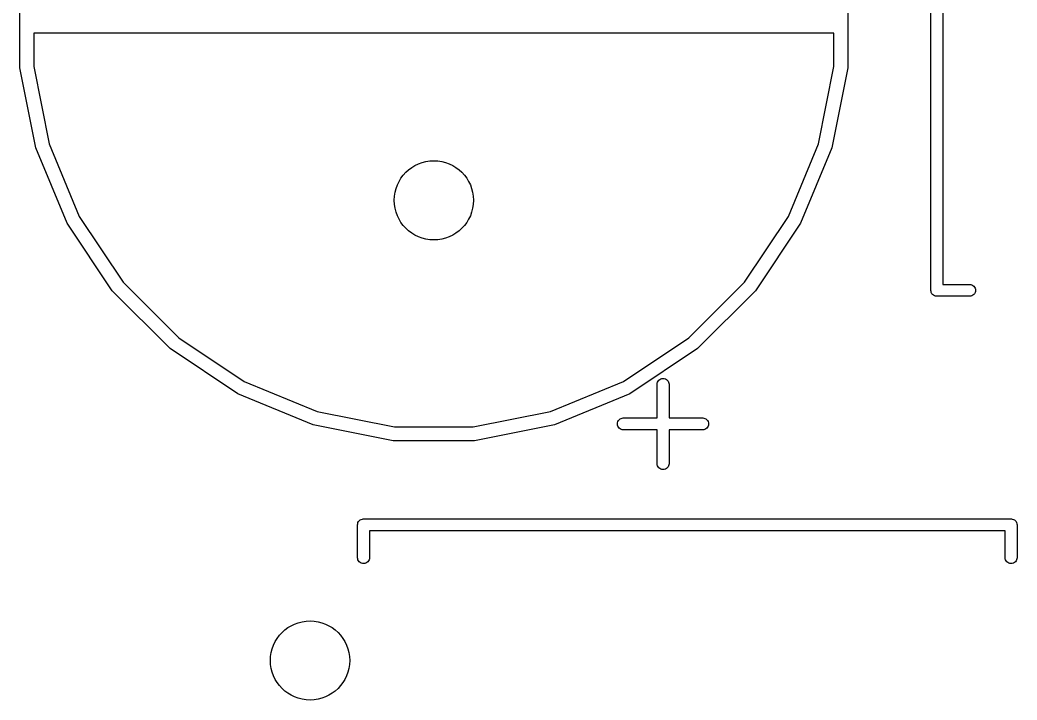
# Model space of a CAD drawing. Extents: x 140.2 to 175.1, y -102.6 to -62.2.
# Drawn here: x 153.37 to 163.44, y -75.45 to -68.58 of the extents above; entities that cross this region are included whole.
import ezdxf

# ---------------------------------------------------------------- set-up
doc = ezdxf.new("R2010")
doc.units = 0
doc.layers.add('BLACK', color=7, linetype='CONTINUOUS')

msp = doc.modelspace()

# ---------------------------------------------------------------- linework, layer by layer
at = {"layer": 'BLACK', "linetype": 'CONTINUOUS'}
for p, q in [((162.57, -71.307), (162.57, -64.7729)), ((162.69, -64.83), (162.69, -71.25)), ((153.37, -69.0617), (153.37, -68.2383)), ((161.73, -68.2383), (161.73, -69.0617)), ((153.51, -68.71), (153.51, -69.048)), ((161.59, -68.71), (153.51, -68.71)), ((161.59, -69.048), (161.59, -68.71)), ((153.531, -69.8692), (153.37, -69.0617)), ((153.51, -69.048), (153.665, -69.8286)), ((161.435, -69.8286), (161.59, -69.048)), ((161.73, -69.0617), (161.569, -69.8692)), ((153.846, -70.6299), (153.531, -69.8692)), ((153.665, -69.8286), (153.969, -70.5639)), ((161.131, -70.5639), (161.435, -69.8286)), ((161.569, -69.8692), (161.254, -70.6299)), ((153.969, -70.5639), (154.412, -71.2256)), ((160.688, -71.2256), (161.131, -70.5639)), ((154.303, -71.3145), (153.846, -70.6299)), ((161.254, -70.6299), (160.797, -71.3145)), ((154.412, -71.2256), (154.974, -71.7884)), ((160.126, -71.7884), (160.688, -71.2256)), ((162.69, -71.25), (162.963, -71.25)), ((162.963, -71.25), (162.972, -71.2509)), ((162.972, -71.2509), (162.983, -71.2543)), ((162.983, -71.2543), (162.993, -71.2599)), ((162.993, -71.2599), (163.003, -71.2674)), ((163.003, -71.2674), (163.01, -71.2765)), ((163.01, -71.2765), (163.016, -71.2869)), ((163.016, -71.2869), (163.019, -71.2982)), ((154.886, -71.8966), (154.303, -71.3145)), ((160.797, -71.3145), (160.214, -71.8966)), ((162.57, -71.31), (162.57, -71.307)), ((162.571, -71.3218), (162.57, -71.31)), ((162.574, -71.3331), (162.571, -71.3218)), ((162.58, -71.3435), (162.574, -71.3331)), ((162.587, -71.3526), (162.58, -71.3435)), ((162.597, -71.3601), (162.587, -71.3526)), ((162.607, -71.3657), (162.597, -71.3601)), ((162.618, -71.3691), (162.607, -71.3657)), ((162.627, -71.37), (162.618, -71.3691)), ((162.63, -71.3703), (162.627, -71.37)), ((162.627, -71.37), (162.627, -71.37)), ((162.633, -71.37), (162.63, -71.3703)), ((162.963, -71.37), (162.633, -71.37)), ((162.972, -71.3691), (162.963, -71.37)), ((162.983, -71.3657), (162.972, -71.3691)), ((162.993, -71.3601), (162.983, -71.3657)), ((163.003, -71.3526), (162.993, -71.3601)), ((163.01, -71.3435), (163.003, -71.3526)), ((163.016, -71.3331), (163.01, -71.3435)), ((163.019, -71.3218), (163.016, -71.3331)), ((163.019, -71.2982), (163.02, -71.31)), ((163.02, -71.31), (163.019, -71.3218)), ((154.974, -71.7884), (155.636, -72.2306)), ((159.464, -72.2306), (160.126, -71.7884)), ((155.57, -72.3541), (154.886, -71.8966)), ((160.214, -71.8966), (159.53, -72.3541)), ((159.842, -72.204), (159.853, -72.2006)), ((159.853, -72.2006), (159.865, -72.1994)), ((159.865, -72.1994), (159.877, -72.2006)), ((159.877, -72.2006), (159.888, -72.204)), ((155.636, -72.2306), (156.371, -72.5352)), ((158.729, -72.5352), (159.464, -72.2306)), ((159.805, -72.2568), (159.806, -72.2479)), ((159.805, -72.5997), (159.805, -72.2568)), ((159.806, -72.2479), (159.809, -72.2366)), ((159.809, -72.2366), (159.815, -72.2262)), ((159.815, -72.2262), (159.822, -72.2171)), ((159.822, -72.2171), (159.832, -72.2096)), ((159.832, -72.2096), (159.842, -72.204)), ((159.888, -72.204), (159.898, -72.2096)), ((159.898, -72.2096), (159.908, -72.2171)), ((159.908, -72.2171), (159.915, -72.2262)), ((159.915, -72.2262), (159.921, -72.2366)), ((159.921, -72.2366), (159.924, -72.2479)), ((159.924, -72.2479), (159.925, -72.2568)), ((159.925, -72.2568), (159.925, -72.5997)), ((156.331, -72.6691), (155.57, -72.3541)), ((159.53, -72.3541), (158.769, -72.6691)), ((156.371, -72.5352), (157.152, -72.6904)), ((157.948, -72.6904), (158.729, -72.5352)), ((159.432, -72.6096), (159.442, -72.604)), ((159.442, -72.604), (159.453, -72.6006)), ((159.453, -72.6006), (159.462, -72.5997)), ((159.462, -72.5997), (159.805, -72.5997)), ((159.925, -72.5997), (160.268, -72.5997)), ((160.268, -72.5997), (160.277, -72.6006)), ((160.277, -72.6006), (160.288, -72.604)), ((160.288, -72.604), (160.298, -72.6096)), ((157.138, -72.8298), (156.331, -72.6691)), ((157.152, -72.6904), (157.948, -72.6904)), ((158.769, -72.6691), (157.962, -72.8298)), ((159.405, -72.6597), (159.406, -72.6479)), ((159.406, -72.6715), (159.405, -72.6597)), ((159.406, -72.6479), (159.409, -72.6366)), ((159.409, -72.6828), (159.406, -72.6715)), ((159.409, -72.6366), (159.415, -72.6262)), ((159.415, -72.6932), (159.409, -72.6828)), ((159.415, -72.6262), (159.422, -72.6171)), ((159.422, -72.7023), (159.415, -72.6932)), ((159.422, -72.6171), (159.432, -72.6096)), ((159.432, -72.7098), (159.422, -72.7023)), ((160.298, -72.6096), (160.308, -72.6171)), ((160.308, -72.7023), (160.298, -72.7098)), ((160.308, -72.6171), (160.315, -72.6262)), ((160.315, -72.6932), (160.308, -72.7023)), ((160.315, -72.6262), (160.321, -72.6366)), ((160.321, -72.6828), (160.315, -72.6932)), ((160.321, -72.6366), (160.324, -72.6479)), ((160.324, -72.6715), (160.321, -72.6828)), ((160.324, -72.6479), (160.325, -72.6597)), ((160.325, -72.6597), (160.324, -72.6715)), ((159.442, -72.7154), (159.432, -72.7098)), ((159.453, -72.7188), (159.442, -72.7154)), ((159.462, -72.7197), (159.453, -72.7188)), ((159.805, -72.7197), (159.462, -72.7197)), ((159.805, -73.0626), (159.805, -72.7197)), ((160.268, -72.7197), (159.925, -72.7197)), ((159.925, -72.7197), (159.925, -73.0626)), ((160.277, -72.7188), (160.268, -72.7197)), ((160.288, -72.7154), (160.277, -72.7188)), ((160.298, -72.7098), (160.288, -72.7154)), ((157.962, -72.8298), (157.138, -72.8298)), ((159.806, -73.0715), (159.805, -73.0626)), ((159.809, -73.0828), (159.806, -73.0715)), ((159.815, -73.0932), (159.809, -73.0828)), ((159.822, -73.1023), (159.815, -73.0932)), ((159.832, -73.1098), (159.822, -73.1023)), ((159.908, -73.1023), (159.898, -73.1098)), ((159.915, -73.0932), (159.908, -73.1023)), ((159.921, -73.0828), (159.915, -73.0932)), ((159.924, -73.0715), (159.921, -73.0828)), ((159.925, -73.0626), (159.924, -73.0715)), ((159.842, -73.1154), (159.832, -73.1098)), ((159.853, -73.1188), (159.842, -73.1154)), ((159.865, -73.12), (159.853, -73.1188)), ((159.877, -73.1188), (159.865, -73.12)), ((159.888, -73.1154), (159.877, -73.1188)), ((159.898, -73.1098), (159.888, -73.1154)), ((156.78, -73.68), (156.781, -73.6682)), ((156.78, -73.683), (156.78, -73.68)), ((156.78, -74.0129), (156.78, -73.683)), ((156.781, -73.6682), (156.784, -73.6569)), ((156.784, -73.6569), (156.79, -73.6465)), ((156.79, -73.6465), (156.797, -73.6374)), ((156.797, -73.6374), (156.807, -73.6299)), ((156.807, -73.6299), (156.817, -73.6243)), ((156.817, -73.6243), (156.828, -73.6209)), ((156.828, -73.6209), (156.837, -73.62)), ((156.837, -73.62), (156.84, -73.6197)), ((156.837, -73.62), (156.837, -73.62)), ((156.84, -73.6197), (156.843, -73.62)), ((156.843, -73.62), (163.377, -73.62)), ((163.377, -73.62), (163.38, -73.6197)), ((163.38, -73.6197), (163.383, -73.62)), ((163.383, -73.62), (163.383, -73.62)), ((163.383, -73.62), (163.392, -73.6209)), ((163.392, -73.6209), (163.403, -73.6243)), ((163.403, -73.6243), (163.413, -73.6299)), ((163.413, -73.6299), (163.423, -73.6374)), ((163.423, -73.6374), (163.43, -73.6465)), ((163.43, -73.6465), (163.436, -73.6569)), ((163.436, -73.6569), (163.439, -73.6682)), ((163.439, -73.6682), (163.44, -73.68)), ((163.44, -73.68), (163.44, -73.6829)), ((163.44, -73.6829), (163.44, -74.0129)), ((163.32, -73.74), (156.9, -73.74)), ((156.9, -73.74), (156.9, -74.0129)), ((163.32, -74.0129), (163.32, -73.74)), ((156.781, -74.0218), (156.78, -74.0129)), ((156.9, -74.0129), (156.899, -74.0218)), ((163.321, -74.0218), (163.32, -74.0129)), ((163.44, -74.0129), (163.439, -74.0218)), ((156.784, -74.0331), (156.781, -74.0218)), ((156.79, -74.0435), (156.784, -74.0331)), ((156.797, -74.0526), (156.79, -74.0435)), ((156.807, -74.0601), (156.797, -74.0526)), ((156.817, -74.0657), (156.807, -74.0601)), ((156.828, -74.0691), (156.817, -74.0657)), ((156.84, -74.0703), (156.828, -74.0691)), ((156.852, -74.0691), (156.84, -74.0703)), ((156.863, -74.0657), (156.852, -74.0691)), ((156.873, -74.0601), (156.863, -74.0657)), ((156.883, -74.0526), (156.873, -74.0601)), ((156.89, -74.0435), (156.883, -74.0526)), ((156.896, -74.0331), (156.89, -74.0435)), ((156.899, -74.0218), (156.896, -74.0331)), ((163.324, -74.0331), (163.321, -74.0218)), ((163.33, -74.0435), (163.324, -74.0331)), ((163.337, -74.0526), (163.33, -74.0435)), ((163.347, -74.0601), (163.337, -74.0526)), ((163.357, -74.0657), (163.347, -74.0601)), ((163.368, -74.0691), (163.357, -74.0657)), ((163.38, -74.0703), (163.368, -74.0691)), ((163.392, -74.0691), (163.38, -74.0703)), ((163.403, -74.0657), (163.392, -74.0691)), ((163.413, -74.0601), (163.403, -74.0657)), ((163.423, -74.0526), (163.413, -74.0601)), ((163.43, -74.0435), (163.423, -74.0526)), ((163.436, -74.0331), (163.43, -74.0435)), ((163.439, -74.0218), (163.436, -74.0331))]:
    msp.add_line(p, q, dxfattribs=at)
at = {"layer": 'BLACK'}
for centre in [(157.55, -70.4), (156.3, -75.05)]:
    msp.add_circle(centre, 0.4, dxfattribs=at)

doc.saveas('drawing.dxf')
